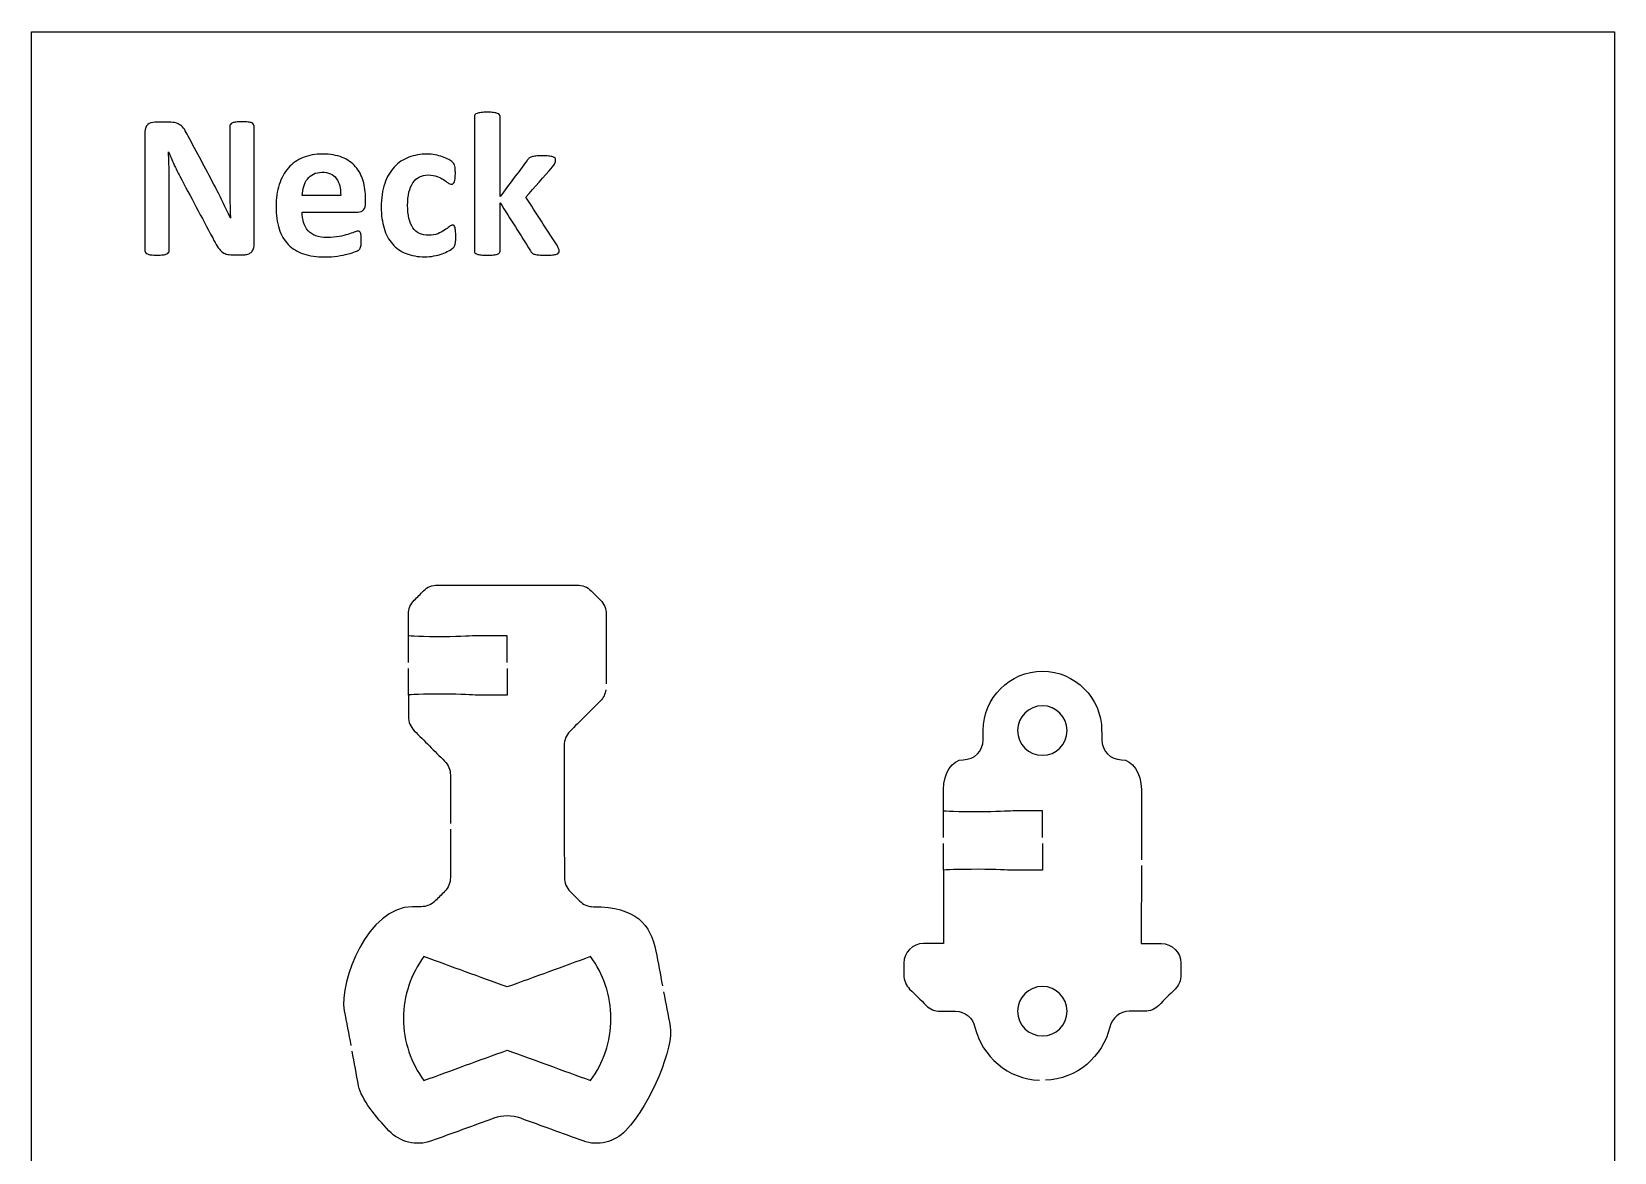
# Model space of a CAD drawing. Extents: x 0 to 465, y 0 to 285.
# Drawn here: x 155.2 to 235.2, y 83.6 to 140.2 of the extents above; entities that cross this region are included whole.
import ezdxf

# ---------------------------------------------------------------- set-up
doc = ezdxf.new("R2010")
doc.units = 0
doc.header["$MEASUREMENT"] = 0
doc.layers.add('DEFAULT', color=18, linetype='CONTINUOUS')

msp = doc.modelspace()

# ---------------------------------------------------------------- linework, layer by layer
at = {"layer": 'DEFAULT', "color": 18}
msp.add_lwpolyline([(235.176, 5.176), (155.176, 5.176), (155.176, 140.176), (235.176, 140.176)], close=True, dxfattribs=at)
at = {"layer": 'DEFAULT', "color": 1}
for points in [[(174.218, 108.302), (174.218, 109.653)], [(174.218, 106.655), (174.218, 108.002)], [(201.268, 99.455), (201.268, 100.802)], [(201.268, 97.804), (201.268, 99.155)]]:
    msp.add_lwpolyline(points, dxfattribs=at)
at = {"layer": 'DEFAULT', "color": 18}
for points, knots in [([(181.839, 129.085), (181.839, 129.05), (181.83, 129.02), (181.811, 128.994), (181.792, 128.969), (181.757, 128.948), (181.707, 128.932), (181.657, 128.917), (181.589, 128.905), (181.503, 128.897), (181.417, 128.888), (181.305, 128.884), (181.167, 128.884), (181.026, 128.884), (180.911, 128.887), (180.824, 128.894), (180.736, 128.901), (180.663, 128.912), (180.607, 128.928), (180.55, 128.943), (180.506, 128.964), (180.475, 128.992), (180.444, 129.02), (180.416, 129.056), (180.392, 129.101), (179.881, 129.91), (179.369, 130.72), (178.857, 131.529), (178.857, 130.716), (178.857, 129.903), (178.857, 129.09), (178.857, 129.056), (178.847, 129.025), (178.826, 129), (178.806, 128.974), (178.771, 128.952), (178.72, 128.935), (178.671, 128.918), (178.604, 128.905), (178.522, 128.897), (178.439, 128.888), (178.334, 128.884), (178.206, 128.884), (178.079, 128.884), (177.974, 128.888), (177.891, 128.897), (177.808, 128.905), (177.742, 128.918), (177.692, 128.935), (177.642, 128.952), (177.607, 128.974), (177.586, 129), (177.566, 129.025), (177.555, 129.056), (177.555, 129.09), (177.555, 131.355), (177.555, 133.62), (177.555, 135.886), (177.555, 135.92), (177.566, 135.951), (177.586, 135.979), (177.607, 136.006), (177.642, 136.029), (177.692, 136.049), (177.742, 136.067), (177.808, 136.082), (177.891, 136.092), (177.974, 136.103), (178.079, 136.108), (178.206, 136.108), (178.334, 136.108), (178.439, 136.103), (178.522, 136.092), (178.604, 136.082), (178.671, 136.067), (178.72, 136.049), (178.771, 136.029), (178.806, 136.006), (178.826, 135.979), (178.847, 135.951), (178.857, 135.92), (178.857, 135.886), (178.857, 134.537), (178.857, 133.188), (178.857, 131.84), (179.312, 132.451), (179.767, 133.063), (180.222, 133.674), (180.249, 133.715), (180.28, 133.752), (180.315, 133.782), (180.349, 133.813), (180.395, 133.838), (180.452, 133.855), (180.508, 133.872), (180.579, 133.885), (180.663, 133.893), (180.748, 133.902), (180.856, 133.906), (180.987, 133.906), (181.114, 133.906), (181.221, 133.902), (181.31, 133.893), (181.397, 133.885), (181.468, 133.872), (181.521, 133.855), (181.575, 133.838), (181.612, 133.816), (181.632, 133.79), (181.653, 133.765), (181.663, 133.733), (181.663, 133.694), (181.663, 133.643), (181.651, 133.588), (181.625, 133.529), (181.599, 133.471), (181.56, 133.409), (181.509, 133.343), (181.059, 132.833), (180.609, 132.323), (180.16, 131.813), (180.68, 131.009), (181.2, 130.205), (181.72, 129.4), (181.762, 129.331), (181.792, 129.272), (181.811, 129.222), (181.83, 129.172), (181.839, 129.126), (181.839, 129.085)], [1, 1, 1, 1, 2, 2, 2, 3, 3, 3, 4, 4, 4, 5, 5, 5, 6, 6, 6, 7, 7, 7, 8, 8, 8, 9, 9, 9, 17.144061, 17.144061, 17.144061, 24.058061, 24.058061, 24.058061, 25.058061, 25.058061, 25.058061, 26.058061, 26.058061, 26.058061, 27.058061, 27.058061, 27.058061, 28.058061, 28.058061, 28.058061, 29.058061, 29.058061, 29.058061, 30.058061, 30.058061, 30.058061, 31.058061, 31.058061, 31.058061, 32.058061, 32.058061, 32.058061, 51.320061, 51.320061, 51.320061, 52.320061, 52.320061, 52.320061, 53.320061, 53.320061, 53.320061, 54.320061, 54.320061, 54.320061, 55.320061, 55.320061, 55.320061, 56.320061, 56.320061, 56.320061, 57.320061, 57.320061, 57.320061, 58.320061, 58.320061, 58.320061, 59.320061, 59.320061, 59.320061, 70.789061, 70.789061, 70.789061, 77.269314, 77.269314, 77.269314, 78.269314, 78.269314, 78.269314, 79.269314, 79.269314, 79.269314, 80.269314, 80.269314, 80.269314, 81.269314, 81.269314, 81.269314, 82.269314, 82.269314, 82.269314, 83.269314, 83.269314, 83.269314, 84.269314, 84.269314, 84.269314, 85.269314, 85.269314, 85.269314, 86.269314, 86.269314, 86.269314, 87.269314, 87.269314, 87.269314, 93.050653, 93.050653, 93.050653, 101.196656, 101.196656, 101.196656, 102.196656, 102.196656, 102.196656, 103.196656, 103.196656, 103.196656, 103.196656]), ([(166.419, 129.39), (166.419, 129.311), (166.405, 129.24), (166.378, 129.178), (166.35, 129.116), (166.313, 129.064), (166.266, 129.023), (166.22, 128.982), (166.165, 128.951), (166.101, 128.932), (166.038, 128.914), (165.973, 128.904), (165.907, 128.904), (165.714, 128.904), (165.521, 128.904), (165.328, 128.904), (165.208, 128.904), (165.104, 128.916), (165.016, 128.941), (164.928, 128.965), (164.847, 129.008), (164.773, 129.072), (164.699, 129.136), (164.627, 129.222), (164.559, 129.331), (164.49, 129.439), (164.412, 129.579), (164.326, 129.752), (163.771, 130.794), (163.217, 131.836), (162.662, 132.878), (162.566, 133.064), (162.467, 133.265), (162.368, 133.48), (162.267, 133.695), (162.178, 133.905), (162.099, 134.108), (162.095, 134.108), (162.092, 134.108), (162.089, 134.108), (162.102, 133.86), (162.113, 133.613), (162.119, 133.366), (162.126, 133.12), (162.13, 132.866), (162.13, 132.604), (162.13, 131.438), (162.13, 130.272), (162.13, 129.106), (162.13, 129.071), (162.12, 129.04), (162.101, 129.013), (162.083, 128.985), (162.049, 128.962), (162.003, 128.943), (161.957, 128.924), (161.894, 128.909), (161.814, 128.899), (161.735, 128.889), (161.634, 128.883), (161.51, 128.883), (161.389, 128.883), (161.289, 128.889), (161.21, 128.899), (161.131, 128.909), (161.069, 128.924), (161.024, 128.943), (160.979, 128.962), (160.948, 128.985), (160.931, 129.013), (160.914, 129.04), (160.905, 129.071), (160.905, 129.106), (160.905, 131.109), (160.905, 133.112), (160.905, 135.116), (160.905, 135.277), (160.953, 135.399), (161.047, 135.48), (161.142, 135.561), (161.258, 135.601), (161.396, 135.601), (161.639, 135.601), (161.882, 135.601), (162.125, 135.601), (162.255, 135.601), (162.366, 135.59), (162.455, 135.568), (162.545, 135.545), (162.625, 135.509), (162.696, 135.457), (162.766, 135.405), (162.833, 135.334), (162.895, 135.243), (162.957, 135.151), (163.02, 135.038), (163.086, 134.904), (163.52, 134.089), (163.954, 133.274), (164.388, 132.459), (164.464, 132.311), (164.539, 132.166), (164.613, 132.023), (164.687, 131.88), (164.758, 131.737), (164.827, 131.594), (164.896, 131.451), (164.963, 131.31), (165.029, 131.173), (165.094, 131.035), (165.158, 130.897), (165.225, 130.759), (165.215, 131), (165.207, 131.252), (165.202, 131.514), (165.197, 131.776), (165.194, 132.026), (165.194, 132.263), (165.194, 133.309), (165.194, 134.354), (165.194, 135.4), (165.194, 135.434), (165.205, 135.466), (165.225, 135.493), (165.246, 135.521), (165.28, 135.545), (165.328, 135.565), (165.377, 135.586), (165.441, 135.601), (165.52, 135.609), (165.599, 135.618), (165.701, 135.622), (165.824, 135.622), (165.942, 135.622), (166.04, 135.618), (166.119, 135.609), (166.198, 135.601), (166.259, 135.586), (166.303, 135.565), (166.346, 135.545), (166.376, 135.521), (166.393, 135.493), (166.41, 135.466), (166.419, 135.434), (166.419, 135.4), (166.419, 133.397), (166.419, 131.393), (166.419, 129.39)], [17.036, 17.036, 17.036, 17.036, 18.036, 18.036, 18.036, 19.036, 19.036, 19.036, 20.036, 20.036, 20.036, 21.036, 21.036, 21.036, 22.677, 22.677, 22.677, 23.677, 23.677, 23.677, 24.677, 24.677, 24.677, 25.677, 25.677, 25.677, 26.677, 26.677, 26.677, 36.716593, 36.716593, 36.716593, 37.716593, 37.716593, 37.716593, 38.716593, 38.716593, 38.716593, 38.745593, 38.745593, 38.745593, 39.745593, 39.745593, 39.745593, 40.745593, 40.745593, 40.745593, 50.662593, 50.662593, 50.662593, 51.662593, 51.662593, 51.662593, 52.662593, 52.662593, 52.662593, 53.662593, 53.662593, 53.662593, 54.662593, 54.662593, 54.662593, 55.662593, 55.662593, 55.662593, 56.662593, 56.662593, 56.662593, 57.662593, 57.662593, 57.662593, 58.662593, 58.662593, 58.662593, 75.698593, 75.698593, 75.698593, 76.698593, 76.698593, 76.698593, 77.698593, 77.698593, 77.698593, 79.763593, 79.763593, 79.763593, 80.763593, 80.763593, 80.763593, 81.763593, 81.763593, 81.763593, 82.763593, 82.763593, 82.763593, 83.763593, 83.763593, 83.763593, 91.614359, 91.614359, 91.614359, 92.614359, 92.614359, 92.614359, 93.614359, 93.614359, 93.614359, 94.614359, 94.614359, 94.614359, 95.628359, 95.628359, 95.628359, 96.628359, 96.628359, 96.628359, 97.628359, 97.628359, 97.628359, 106.519359, 106.519359, 106.519359, 107.519359, 107.519359, 107.519359, 108.519359, 108.519359, 108.519359, 109.519359, 109.519359, 109.519359, 110.519359, 110.519359, 110.519359, 111.519359, 111.519359, 111.519359, 112.519359, 112.519359, 112.519359, 113.519359, 113.519359, 113.519359, 114.519359, 114.519359, 114.519359, 131.555359, 131.555359, 131.555359, 131.555359]), ([(172.057, 131.529), (172.057, 131.371), (172.022, 131.254), (171.951, 131.178), (171.88, 131.102), (171.783, 131.064), (171.659, 131.064), (170.723, 131.064), (169.788, 131.064), (168.853, 131.064), (168.853, 130.868), (168.876, 130.69), (168.923, 130.529), (168.969, 130.369), (169.043, 130.233), (169.145, 130.121), (169.246, 130.009), (169.377, 129.924), (169.538, 129.866), (169.698, 129.807), (169.89, 129.777), (170.114, 129.777), (170.341, 129.777), (170.541, 129.794), (170.713, 129.827), (170.885, 129.859), (171.034, 129.896), (171.16, 129.935), (171.286, 129.975), (171.39, 130.011), (171.473, 130.044), (171.555, 130.076), (171.623, 130.093), (171.674, 130.093), (171.705, 130.093), (171.731, 130.086), (171.752, 130.075), (171.773, 130.062), (171.79, 130.041), (171.804, 130.01), (171.818, 129.979), (171.827, 129.935), (171.832, 129.879), (171.837, 129.821), (171.84, 129.75), (171.84, 129.664), (171.84, 129.588), (171.838, 129.523), (171.834, 129.47), (171.831, 129.416), (171.826, 129.371), (171.819, 129.333), (171.812, 129.295), (171.802, 129.263), (171.788, 129.238), (171.774, 129.211), (171.756, 129.187), (171.734, 129.162), (171.712, 129.138), (171.65, 129.106), (171.55, 129.064), (171.45, 129.023), (171.323, 128.983), (171.168, 128.943), (171.013, 128.904), (170.835, 128.869), (170.636, 128.839), (170.436, 128.81), (170.222, 128.796), (169.995, 128.796), (169.585, 128.796), (169.226, 128.847), (168.918, 128.951), (168.609, 129.054), (168.351, 129.211), (168.145, 129.421), (167.938, 129.631), (167.784, 129.896), (167.682, 130.217), (167.581, 130.537), (167.53, 130.913), (167.53, 131.343), (167.53, 131.753), (167.583, 132.123), (167.69, 132.452), (167.797, 132.781), (167.952, 133.06), (168.155, 133.289), (168.359, 133.518), (168.605, 133.693), (168.897, 133.813), (169.188, 133.934), (169.516, 133.994), (169.881, 133.994), (170.267, 133.994), (170.597, 133.938), (170.871, 133.824), (171.144, 133.71), (171.369, 133.552), (171.545, 133.351), (171.721, 133.149), (171.85, 132.911), (171.933, 132.635), (172.015, 132.36), (172.057, 132.06), (172.057, 131.736), (172.057, 131.667), (172.057, 131.598), (172.057, 131.529)], [0.586, 0.586, 0.586, 0.586, 1.586, 1.586, 1.586, 2.586, 2.586, 2.586, 10.54, 10.54, 10.54, 11.54, 11.54, 11.54, 12.54, 12.54, 12.54, 13.54, 13.54, 13.54, 14.54, 14.54, 14.54, 15.54, 15.54, 15.54, 16.54, 16.54, 16.54, 17.54, 17.54, 17.54, 18.54, 18.54, 18.54, 19.54, 19.54, 19.54, 20.54, 20.54, 20.54, 21.54, 21.54, 21.54, 22.54, 22.54, 22.54, 23.54, 23.54, 23.54, 24.54, 24.54, 24.54, 25.54, 25.54, 25.54, 26.54, 26.54, 26.54, 27.54, 27.54, 27.54, 28.54, 28.54, 28.54, 29.54, 29.54, 29.54, 30.54, 30.54, 30.54, 31.54, 31.54, 31.54, 32.54, 32.54, 32.54, 33.54, 33.54, 33.54, 34.54, 34.54, 34.54, 35.54, 35.54, 35.54, 36.54, 36.54, 36.54, 37.54, 37.54, 37.54, 38.54, 38.54, 38.54, 39.54, 39.54, 39.54, 40.54, 40.54, 40.54, 41.54, 41.54, 41.54, 42.54, 42.54, 42.54, 43.126, 43.126, 43.126, 43.126]), ([(176.615, 129.824), (176.615, 129.734), (176.612, 129.659), (176.607, 129.599), (176.602, 129.539), (176.595, 129.488), (176.586, 129.447), (176.578, 129.406), (176.567, 129.372), (176.555, 129.346), (176.543, 129.32), (176.517, 129.287), (176.475, 129.248), (176.434, 129.208), (176.363, 129.16), (176.263, 129.103), (176.163, 129.046), (176.05, 128.995), (175.922, 128.951), (175.795, 128.906), (175.656, 128.87), (175.506, 128.842), (175.357, 128.815), (175.202, 128.801), (175.044, 128.801), (174.689, 128.801), (174.375, 128.856), (174.1, 128.966), (173.827, 129.076), (173.597, 129.239), (173.411, 129.455), (173.225, 129.67), (173.084, 129.933), (172.99, 130.243), (172.895, 130.553), (172.847, 130.907), (172.847, 131.307), (172.847, 131.769), (172.905, 132.168), (173.021, 132.504), (173.136, 132.839), (173.297, 133.118), (173.504, 133.338), (173.711, 133.559), (173.955, 133.722), (174.238, 133.829), (174.52, 133.936), (174.83, 133.989), (175.168, 133.989), (175.306, 133.989), (175.441, 133.977), (175.574, 133.953), (175.706, 133.929), (175.83, 133.896), (175.946, 133.855), (176.061, 133.814), (176.164, 133.767), (176.256, 133.715), (176.347, 133.664), (176.411, 133.619), (176.449, 133.581), (176.487, 133.543), (176.514, 133.511), (176.529, 133.486), (176.545, 133.459), (176.557, 133.426), (176.566, 133.385), (176.574, 133.343), (176.581, 133.292), (176.586, 133.232), (176.591, 133.172), (176.594, 133.099), (176.594, 133.012), (176.594, 132.813), (176.577, 132.672), (176.542, 132.591), (176.508, 132.51), (176.463, 132.47), (176.408, 132.47), (176.349, 132.47), (176.287, 132.494), (176.222, 132.542), (176.156, 132.591), (176.079, 132.644), (175.99, 132.702), (175.9, 132.761), (175.793, 132.815), (175.669, 132.862), (175.545, 132.911), (175.397, 132.935), (175.225, 132.935), (174.887, 132.935), (174.629, 132.805), (174.449, 132.545), (174.27, 132.285), (174.181, 131.903), (174.181, 131.4), (174.181, 131.152), (174.203, 130.934), (174.248, 130.744), (174.293, 130.554), (174.359, 130.396), (174.447, 130.269), (174.535, 130.141), (174.645, 130.045), (174.778, 129.982), (174.91, 129.918), (175.064, 129.886), (175.24, 129.886), (175.419, 129.886), (175.574, 129.913), (175.702, 129.966), (175.832, 130.019), (175.945, 130.079), (176.041, 130.144), (176.137, 130.21), (176.218, 130.269), (176.284, 130.323), (176.349, 130.376), (176.404, 130.403), (176.449, 130.403), (176.48, 130.403), (176.506, 130.394), (176.527, 130.377), (176.548, 130.36), (176.564, 130.328), (176.576, 130.282), (176.588, 130.235), (176.597, 130.175), (176.604, 130.103), (176.611, 130.031), (176.615, 129.938), (176.615, 129.824)], [1, 1, 1, 1, 2, 2, 2, 3, 3, 3, 4, 4, 4, 5, 5, 5, 6, 6, 6, 7, 7, 7, 8, 8, 8, 9, 9, 9, 10, 10, 10, 11, 11, 11, 12, 12, 12, 13, 13, 13, 14, 14, 14, 15, 15, 15, 16, 16, 16, 17, 17, 17, 18, 18, 18, 19, 19, 19, 20, 20, 20, 21, 21, 21, 22, 22, 22, 23, 23, 23, 24, 24, 24, 25, 25, 25, 26, 26, 26, 27, 27, 27, 28, 28, 28, 29, 29, 29, 30, 30, 30, 31, 31, 31, 32, 32, 32, 33, 33, 33, 34, 34, 34, 35, 35, 35, 36, 36, 36, 37, 37, 37, 38, 38, 38, 39, 39, 39, 40, 40, 40, 41, 41, 41, 42, 42, 42, 43, 43, 43, 44, 44, 44, 45, 45, 45, 45]), ([(170.796, 131.901), (170.806, 132.267), (170.733, 132.553), (170.576, 132.762), (170.42, 132.97), (170.177, 133.074), (169.85, 133.074), (169.685, 133.074), (169.541, 133.043), (169.419, 132.981), (169.297, 132.92), (169.195, 132.836), (169.114, 132.731), (169.033, 132.626), (168.971, 132.501), (168.928, 132.359), (168.885, 132.216), (168.86, 132.063), (168.853, 131.901), (169.5, 131.901), (170.148, 131.901), (170.796, 131.901)], [5.508, 5.508, 5.508, 5.508, 6.508, 6.508, 6.508, 7.508, 7.508, 7.508, 8.508, 8.508, 8.508, 9.508, 9.508, 9.508, 10.508, 10.508, 10.508, 11.508, 11.508, 11.508, 17.016, 17.016, 17.016, 17.016])]:
    msp.add_open_spline(points, degree=3, knots=knots, dxfattribs=at)
at = {"layer": 'DEFAULT', "color": 1}
for points, knots in [([(179.217, 108.302), (179.217, 108.753), (179.217, 109.203), (179.217, 109.653), (178.718, 109.653), (178.218, 109.653), (177.718, 109.653), (177.432, 109.653), (176.935, 109.604), (175.968, 109.604), (175.002, 109.604), (174.218, 109.629), (174.218, 109.653), (174.218, 110.017), (174.218, 110.38), (174.218, 110.743), (174.218, 111.008), (174.324, 111.262), (174.511, 111.449), (174.67, 111.608), (174.829, 111.766), (174.988, 111.925), (175.174, 112.116), (175.428, 112.218), (175.697, 112.218), (178.046, 112.218), (180.396, 112.218), (182.745, 112.218), (183.01, 112.218), (183.264, 112.116), (183.451, 111.925), (183.609, 111.768), (183.768, 111.61), (183.927, 111.453), (184.114, 111.262), (184.22, 111.008), (184.22, 110.743), (184.219, 109.569), (184.217, 108.394), (184.216, 107.219)], [0, 0, 0, 0, 3.83, 3.83, 3.83, 8.08, 8.08, 8.08, 9.08, 9.08, 9.08, 10.08, 10.08, 10.08, 13.17, 13.17, 13.17, 14.17, 14.17, 14.17, 16.079188, 16.079188, 16.079188, 17.079188, 17.079188, 17.079188, 37.059188, 37.059188, 37.059188, 38.059188, 38.059188, 38.059188, 39.961319, 39.961319, 39.961319, 40.961319, 40.961319, 40.961319, 50.951324, 50.951324, 50.951324, 50.951324]), ([(179.217, 108.002), (179.217, 107.553), (179.217, 107.104), (179.217, 106.655), (178.718, 106.655), (178.218, 106.655), (177.718, 106.655), (177.432, 106.655), (176.935, 106.704), (175.968, 106.704), (175.002, 106.704), (174.218, 106.683), (174.218, 106.655), (174.218, 106.293), (174.218, 105.93), (174.218, 105.568), (174.218, 105.304), (174.324, 105.05), (174.511, 104.859), (175.024, 104.346), (175.537, 103.834), (176.049, 103.321), (176.236, 103.134), (176.342, 102.88), (176.342, 102.615), (176.342, 101.802), (176.342, 100.988), (176.342, 100.174)], [0, 0, 0, 0, 3.82, 3.82, 3.82, 8.07, 8.07, 8.07, 9.07, 9.07, 9.07, 10.07, 10.07, 10.07, 13.15, 13.15, 13.15, 14.15, 14.15, 14.15, 20.315971, 20.315971, 20.315971, 21.315971, 21.315971, 21.315971, 28.235971, 28.235971, 28.235971, 28.235971]), ([(206.266, 99.455), (206.266, 99.904), (206.266, 100.353), (206.266, 100.802), (205.767, 100.802), (205.267, 100.802), (204.767, 100.802), (204.481, 100.802), (203.984, 100.753), (203.017, 100.753), (202.051, 100.753), (201.268, 100.777), (201.268, 100.802), (201.268, 101.164), (201.268, 101.527), (201.268, 101.889), (201.268, 102.718), (201.716, 103.392), (202.269, 103.392), (202.823, 103.392), (203.271, 103.836), (203.271, 104.39), (203.271, 104.547), (203.271, 104.705), (203.271, 104.863), (203.271, 106.517), (204.612, 107.858), (206.266, 107.858), (207.921, 107.858), (209.262, 106.517), (209.262, 104.863), (209.264, 104.705), (209.266, 104.547), (209.269, 104.39), (209.269, 103.836), (209.717, 103.392), (210.267, 103.392), (210.821, 103.392), (211.269, 102.718), (211.269, 101.889), (211.269, 100.706), (211.269, 99.523), (211.269, 98.34)], [0, 0, 0, 0, 3.82, 3.82, 3.82, 8.07, 8.07, 8.07, 9.07, 9.07, 9.07, 10.07, 10.07, 10.07, 13.15, 13.15, 13.15, 14.15, 14.15, 14.15, 15.15, 15.15, 15.15, 16.49, 16.49, 16.49, 17.49, 17.49, 17.49, 18.49, 18.49, 18.49, 19.830149, 19.830149, 19.830149, 20.830149, 20.830149, 20.830149, 21.830149, 21.830149, 21.830149, 31.890149, 31.890149, 31.890149, 31.890149]), ([(184.202, 106.919), (184.17, 106.711), (184.075, 106.517), (183.923, 106.362), (183.411, 105.849), (182.898, 105.337), (182.385, 104.824), (182.198, 104.637), (182.092, 104.383), (182.092, 104.118), (182.096, 101.892), (182.1, 99.666), (182.103, 97.44), (182.103, 97.176), (182.209, 96.922), (182.396, 96.731), (182.555, 96.572), (182.713, 96.414), (182.872, 96.255), (183.059, 96.068), (183.313, 95.962), (183.578, 95.962), (185.733, 95.962), (186.47, 95.066), (186.728, 93.711), (186.84, 93.128), (186.951, 92.545), (187.063, 91.962)], [0, 0, 0, 0, 1, 1, 1, 7.165971, 7.165971, 7.165971, 8.165971, 8.165971, 8.165971, 27.095995, 27.095995, 27.095995, 28.095995, 28.095995, 28.095995, 30.005183, 30.005183, 30.005183, 31.005183, 31.005183, 31.005183, 32.005183, 32.005183, 32.005183, 37.055342, 37.055342, 37.055342, 37.055342]), ([(206.265, 103.614), (205.574, 103.614), (205.016, 104.175), (205.016, 104.866), (205.016, 105.554), (205.574, 106.115), (206.265, 106.115), (206.956, 106.115), (207.514, 105.554), (207.514, 104.866), (207.514, 104.175), (206.956, 103.614), (206.265, 103.614)], [1, 1, 1, 1, 2, 2, 2, 3, 3, 3, 4, 4, 4, 5, 5, 5, 5]), ([(176.342, 99.874), (176.342, 99.063), (176.342, 98.252), (176.342, 97.44), (176.342, 97.176), (176.236, 96.922), (176.049, 96.731), (175.891, 96.572), (175.732, 96.414), (175.573, 96.255), (175.386, 96.068), (175.132, 95.962), (174.868, 95.962), (174.718, 95.962), (174.569, 95.962), (174.42, 95.962), (172.197, 95.962), (170.691, 92.212), (170.98, 90.706), (171.092, 90.122), (171.203, 89.539), (171.315, 88.956)], [0, 0, 0, 0, 6.9, 6.9, 6.9, 7.9, 7.9, 7.9, 9.809188, 9.809188, 9.809188, 10.809188, 10.809188, 10.809188, 12.079188, 12.079188, 12.079188, 13.079188, 13.079188, 13.079188, 18.129347, 18.129347, 18.129347, 18.129347]), ([(206.266, 99.155), (206.266, 98.704), (206.266, 98.254), (206.266, 97.804), (205.767, 97.804), (205.267, 97.804), (204.767, 97.804), (204.481, 97.804), (203.984, 97.853), (203.017, 97.853), (202.051, 97.853), (201.268, 97.832), (201.268, 97.804), (201.268, 96.57), (201.268, 95.336), (201.268, 94.103), (200.932, 94.103), (200.597, 94.103), (200.262, 94.103), (199.712, 94.103), (199.264, 93.655), (199.264, 93.105), (199.264, 92.908), (199.264, 92.712), (199.264, 92.515), (199.264, 92.247), (199.37, 91.993), (199.557, 91.806), (199.834, 91.53), (200.112, 91.254), (200.389, 90.977), (200.576, 90.79), (200.83, 90.684), (201.095, 90.684), (201.357, 90.684), (201.619, 90.684), (201.881, 90.684), (202.354, 90.684), (202.749, 90.346), (202.859, 89.884), (203.211, 88.388), (204.527, 87.255), (206.115, 87.192)], [0, 0, 0, 0, 3.83, 3.83, 3.83, 8.08, 8.08, 8.08, 9.08, 9.08, 9.08, 10.08, 10.08, 10.08, 20.57, 20.57, 20.57, 23.42, 23.42, 23.42, 24.42, 24.42, 24.42, 26.09, 26.09, 26.09, 27.09, 27.09, 27.09, 30.42048, 30.42048, 30.42048, 31.42048, 31.42048, 31.42048, 33.65048, 33.65048, 33.65048, 34.65048, 34.65048, 34.65048, 35.65048, 35.65048, 35.65048, 35.65048]), ([(211.269, 98.04), (211.268, 96.728), (211.266, 95.415), (211.265, 94.103), (211.599, 94.103), (211.933, 94.103), (212.267, 94.103), (212.821, 94.103), (213.269, 93.655), (213.269, 93.105), (213.269, 92.907), (213.269, 92.709), (213.269, 92.512), (213.269, 92.247), (213.163, 91.993), (212.976, 91.806), (212.7, 91.53), (212.424, 91.254), (212.147, 90.977), (211.96, 90.79), (211.706, 90.684), (211.442, 90.684), (211.178, 90.684), (210.915, 90.684), (210.651, 90.684), (210.175, 90.684), (209.784, 90.346), (209.674, 89.884), (209.322, 88.384), (208.006, 87.255), (206.415, 87.192)], [0, 0, 0, 0, 11.160004, 11.160004, 11.160004, 14.000004, 14.000004, 14.000004, 15.000004, 15.000004, 15.000004, 16.680004, 16.680004, 16.680004, 17.680004, 17.680004, 17.680004, 21.003406, 21.003406, 21.003406, 22.003406, 22.003406, 22.003406, 24.243406, 24.243406, 24.243406, 25.243406, 25.243406, 25.243406, 26.243406, 26.243406, 26.243406, 26.243406]), ([(183.427, 87.185), (182.023, 87.695), (180.619, 88.205), (179.214, 88.716), (177.812, 88.205), (176.409, 87.695), (175.006, 87.185), (174.357, 88.056), (173.972, 89.139), (173.972, 90.314), (173.972, 91.488), (174.357, 92.571), (175.006, 93.443), (176.41, 92.931), (177.814, 92.42), (179.218, 91.908), (180.621, 92.42), (182.024, 92.931), (183.427, 93.443), (184.076, 92.571), (184.46, 91.488), (184.46, 90.314), (184.46, 89.139), (184.076, 88.056), (183.427, 87.185)], [0, 0, 0, 0, 12.704298, 12.704298, 12.704298, 25.399199, 25.399199, 25.399199, 26.399199, 26.399199, 26.399199, 27.399199, 27.399199, 27.399199, 40.106917, 40.106917, 40.106917, 52.80524, 52.80524, 52.80524, 53.80524, 53.80524, 53.80524, 54.80524, 54.80524, 54.80524, 54.80524]), ([(187.12, 91.669), (187.231, 91.085), (187.343, 90.502), (187.451, 89.919), (187.645, 88.914), (186.516, 86.035), (185.2, 84.645), (184.647, 84.063), (183.807, 83.855), (183.052, 84.13), (182.001, 84.512), (180.949, 84.894), (179.898, 85.276), (179.457, 85.435), (178.974, 85.435), (178.533, 85.276), (177.483, 84.894), (176.433, 84.512), (175.383, 84.13), (174.628, 83.855), (173.785, 84.063), (173.234, 84.645), (172.606, 85.305), (171.834, 86.247), (171.703, 86.913), (171.593, 87.495), (171.482, 88.077), (171.372, 88.66)], [0, 0, 0, 0, 5.060158, 5.060158, 5.060158, 6.060158, 6.060158, 6.060158, 7.060158, 7.060158, 7.060158, 16.572577, 16.572577, 16.572577, 17.572577, 17.572577, 17.572577, 27.075597, 27.075597, 27.075597, 28.075597, 28.075597, 28.075597, 29.085597, 29.085597, 29.085597, 34.124059, 34.124059, 34.124059, 34.124059]), ([(206.265, 89.436), (205.574, 89.436), (205.016, 89.993), (205.016, 90.684), (205.016, 91.376), (205.574, 91.933), (206.265, 91.933), (206.956, 91.933), (207.514, 91.376), (207.514, 90.684), (207.514, 89.993), (206.956, 89.436), (206.265, 89.436)], [1, 1, 1, 1, 2, 2, 2, 3, 3, 3, 4, 4, 4, 5, 5, 5, 5])]:
    msp.add_open_spline(points, degree=3, knots=knots, dxfattribs=at)

doc.saveas('drawing.dxf')
